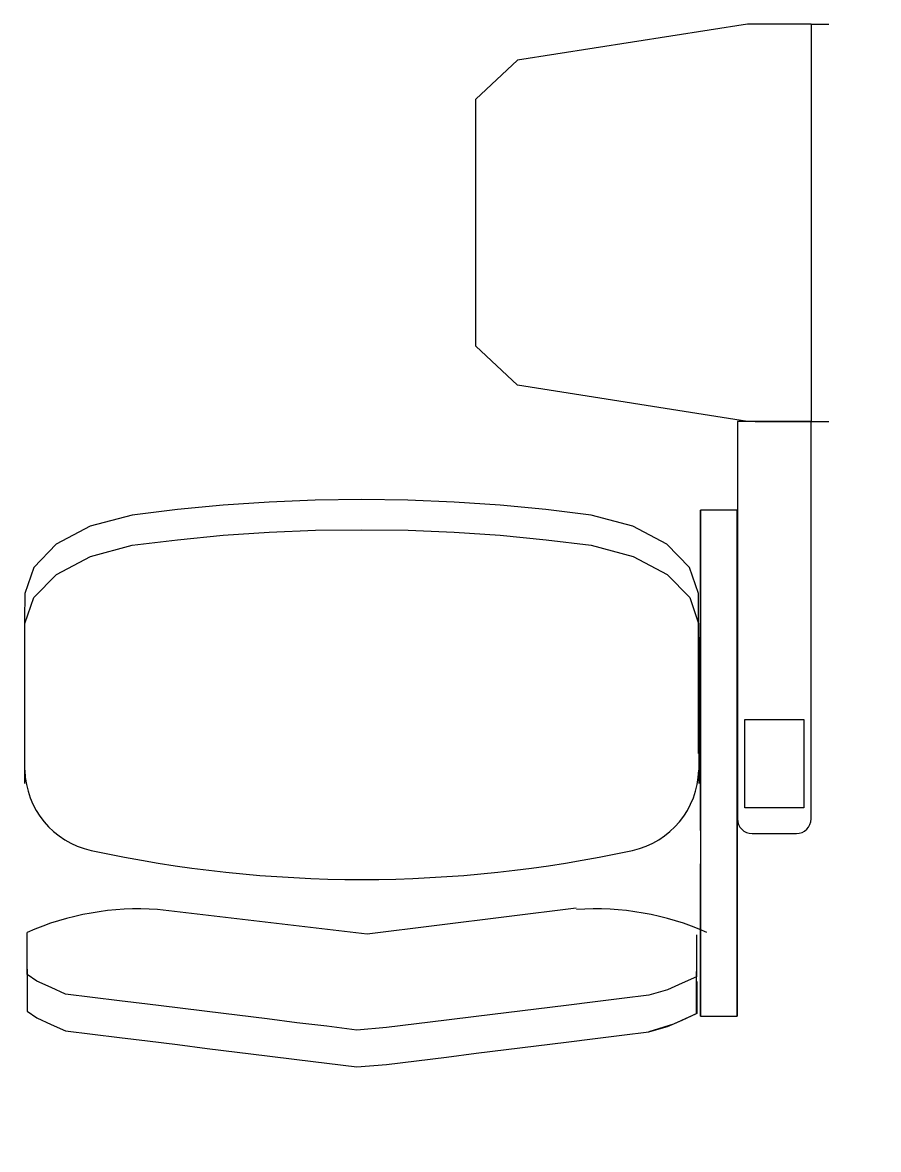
# Model space of a CAD drawing. Header units: millimetres. Extents: x 1210 to 64966, y 534 to 90439.
# Drawn here: x 10458 to 11610, y 41887 to 43403 of the extents above; entities that cross this region are included whole.
import ezdxf

# ---------------------------------------------------------------- set-up
doc = ezdxf.new("R2010")
doc.units = ezdxf.units.MM
doc.layers.add('ARREDI', color=8, linetype='Continuous')
doc.layers.add('RETINI', color=8, linetype='Continuous')

msp = doc.modelspace()

# ---------------------------------------------------------------- hatches: boundary and pattern name
at = {"layer": 'RETINI'}
h = msp.add_hatch(dxfattribs=at)
h.set_pattern_fill('ANSI31', color=256, scale=990, angle=270, style=0)
h.set_pattern_definition([(315, (-385059.34, 422084.75), (87.504464, 87.504464), [])])
h.paths.add_polyline_path([(19624, 32169, 1), (19624, 31670.1, 1)])
h.paths.add_polyline_path([(28336, 31670.1, 1), (28336, 32169, 1)])
h.paths.add_polyline_path([(18881.5, 15334.9), (18881.5, 13948.9), (20267.5, 13948.9), (20267.5, 15334.9)])
h.paths.add_polyline_path([(63481, 41322.4), (63481, 40431.4), (64372, 40431.4), (64372, 41322.4)])
h.paths.add_polyline_path([(63481, 32313.4), (63481, 31422.4), (64372, 31422.4), (64372, 32313.4)])
h.paths.add_polyline_path([(63481, 23700.4), (63481, 22809.4), (64372, 22809.4), (64372, 23700.4)])
h.paths.add_polyline_path([(63481, 15057.6), (63481, 14978.5), (63481, 14166.6), (64372, 14166.6), (64372, 15057.6)])
h.paths.add_polyline_path([(54967, 15057.6), (54967, 14166.6), (55858, 14166.6), (55858, 15057.6)])
h.paths.add_polyline_path([(42661.3, 15057.6), (42661.3, 14562.6), (42898.9, 14562.6), (42898.9, 14820), (45067, 14820), (45067, 15057.6)])
h.paths.add_polyline_path([(42661.3, 14562.6), (42661.3, 14067.6), (45067, 14067.6), (45067, 14166.6), (45067, 14562.6)])
h.paths.add_polyline_path([(45067, 15057.6), (45067, 14166.6), (45958, 14166.6), (45958, 15057.6)])
h.paths.add_polyline_path([(45958, 15097.3), (45958, 15057.6), (45958, 14166.6), (45958, 13513.3), (46453, 13513.3), (46453, 15097.3)])
h.paths.add_polyline_path([(30811, 2316.4), (30811, 534.4), (31405, 534.4), (31405, 2316.4)])
h.paths.add_polyline_path([(35315.5, 17156.5), (35315.5, 14948.8), (36454, 14948.8), (36454, 15186.4), (35553.1, 15186.4), (35553.1, 16879.3), (37206.4, 16879.3), (37206.4, 15186.4), (37444, 15186.4), (37444, 17156.5)])
h.paths.add_polyline_path([(36454, 15186.4), (36454, 14097.4), (37543, 14097.4), (37543, 15186.4)])
h.paths.add_polyline_path([(37543, 15107.1), (37543, 14820), (38215.7, 14820), (38215.7, 14562.6), (38453.3, 14562.6), (38453.3, 15107.1)])
h.paths.add_polyline_path([(37543, 14562.6), (37543, 14097.4), (37543, 14067.6), (38453.3, 14067.6), (38453.3, 14562.6)])
h.paths.add_polyline_path([(37048, 14097.4), (37048, 11325.4), (37543, 11325.4), (37543, 14097.4)])
h.paths.add_polyline_path([(36553, 14097.4), (36553, 11325.4), (36790.6, 11325.4), (36790.6, 14097.4)])
h.paths.add_polyline_path([(36553, 11325.4), (36553, 10731.4), (38335, 10731.4), (38335, 11325.4)])
h.paths.add_polyline_path([(36553, 6820.9), (36553, 6226.9), (38335, 6226.9), (38335, 6820.9)])
h.paths.add_polyline_path([(36454, 2316.4), (36454, 1227.4), (37543, 1227.4), (37543, 2316.4)])
h.paths.add_polyline_path([(36454, 1227.4), (36454, 534.4), (37147, 534.4), (37147, 1227.4)])
h.paths.add_polyline_path([(37543, 2316.4), (37543, 1722.4), (38335, 1722.4), (38335, 2316.4)])
h.paths.add_polyline_path([(36553, 23700.4), (36553, 22809.4), (37444, 22809.4), (37444, 23700.4)], flags=17)
h.paths.add_polyline_path([(35315.5, 25581.4), (35315.5, 20878.9), (37444, 20878.9), (37444, 22809.4), (37206.4, 22809.4), (37206.4, 21116.5), (35553.1, 21116.5), (35553.1, 23700.4), (35553.1, 25343.8), (37206.4, 25343.8), (37206.4, 23700.4), (37444, 23700.4), (37444, 25581.4)])
h.paths.add_polyline_path([(10417, 41421.4), (10417, 40431.4), (11407, 40431.4), (11407, 41421.4)])
h.paths.add_polyline_path([(10714, 41627.7), (10714, 41421.4), (11110, 41421.4), (11110, 41627.7)])
h.paths.add_polyline_path([(16802.5, 41422), (16802.5, 40431.4), (17000.5, 40431.4), (19030, 40431.4), (19030, 40703), (17764, 40703), (17764, 40626.6), (17000.5, 40626.6), (17000.5, 41260.2), (17764, 41260.2), (17764, 41183.8), (19030, 41183.8), (19030, 41422)])
h.paths.add_polyline_path([(13783, 41183.8), (13783, 40703), (14624.5, 40703), (14624.5, 41183.8)], flags=16)
h.paths.add_polyline_path([(2744.5, 40703), (2744.5, 40465.4), (4724.5, 40465.4), (4724.5, 40431.4), (4922.5, 40431.4), (4922.5, 41421.4), (2744.5, 41421.4), (2744.5, 41183.8), (3961.1, 41183.8), (3961.1, 41260.2), (4724.5, 41260.2), (4724.5, 40626.6), (3961.1, 40626.6), (3961.1, 40703)])
h.paths.add_polyline_path([(6902.5, 41422), (6902.5, 40431.4), (7100.5, 40431.4), (8140, 40431.4), (8140, 41422)])
h.paths.add_polyline_path([(7100.5, 41183.8), (7942, 41183.8), (7942, 40703), (7100.5, 40703)], flags=16)
h.paths.add_polyline_path([(7100.5, 41183.8), (7100.5, 40703), (7942, 40703), (7942, 41183.8)], flags=0)
h.paths.add_polyline_path([(13585, 41422), (13585, 40431.4), (13783, 40431.4), (14822.5, 40431.4), (14822.5, 41422)])
h.paths.add_polyline_path([(13783, 40703), (13783, 41183.8), (14624.5, 41183.8), (14624.5, 40703)], flags=0)
h.paths.add_polyline_path([(20168.5, 41421.4), (20168.5, 41248.2), (20555.8, 41248.2), (20555.8, 41421.4), (20506.3, 41421.4), (20506.3, 41392.9), (20481.6, 41392.9), (20481.6, 41421.4), (20432.1, 41421.4), (20432.1, 41392.9), (20407.3, 41392.9), (20407.3, 41421.4)])
h.paths.add_polyline_path([(20407.3, 43756.7), (20407.3, 43728.1), (20357.8, 43728.1), (20357.8, 41421.4), (20407.3, 41421.4), (20407.3, 41392.9), (20432.1, 41392.9), (20432.1, 41421.4), (20481.6, 41421.4), (20481.6, 41392.9), (20506.3, 41392.9), (20506.3, 41421.4), (20555.8, 41421.4), (20555.8, 43728.1), (20506.3, 43728.1), (20506.3, 43756.7), (20481.6, 43756.7), (20481.6, 43728.1), (20432.1, 43728.1), (20432.1, 43756.7)])
h.paths.add_polyline_path([(20432.1, 46208.1), (20432.1, 46236.6), (20407.3, 46236.6), (20407.3, 46208.1), (20357.8, 46208.1), (20357.8, 43901.4), (20407.3, 43901.4), (20407.3, 43872.8), (20432.1, 43872.8), (20432.1, 43901.4), (20481.6, 43901.4), (20481.6, 43872.8), (20506.3, 43872.8), (20506.3, 43901.4), (20555.8, 43901.4), (20555.8, 46208.1), (20506.3, 46208.1), (20506.3, 46236.6), (20481.6, 46236.6), (20481.6, 46208.1)])
h.paths.add_polyline_path([(20432.1, 43901.4), (20432.1, 43872.8), (20407.3, 43872.8), (20407.3, 43901.4), (20357.8, 43901.4), (20357.8, 43728.1), (20407.3, 43728.1), (20407.3, 43756.7), (20432.1, 43756.7), (20432.1, 43728.1), (20481.6, 43728.1), (20481.6, 43756.7), (20506.3, 43756.7), (20506.3, 43728.1), (20555.8, 43728.1), (20555.8, 43901.4), (20506.3, 43901.4), (20506.3, 43872.8), (20481.6, 43872.8), (20481.6, 43901.4)])
h.paths.add_polyline_path([(20357.8, 46381.3), (20357.8, 46208.1), (20407.3, 46208.1), (20407.3, 46236.6), (20432.1, 46236.6), (20432.1, 46208.1), (20481.6, 46208.1), (20481.6, 46236.6), (20506.3, 46236.6), (20506.3, 46208.1), (20555.8, 46208.1), (20555.8, 46381.3)])
h.paths.add_polyline_path([(20357.8, 46604.1), (20357.8, 46430.8), (20555.8, 46430.8), (20555.8, 46604.1)])
h.paths.add_polyline_path([(20357.8, 49192.9), (20357.8, 49019.7), (20555.8, 49019.7), (20555.8, 49192.9)])
h.paths.add_polyline_path([(19129, 41421.4), (19129, 40431.4), (20119, 40431.4), (20119, 41421.4)])
h.paths.add_polyline_path([(22304.1, 57162.4), (22304.1, 56658.3), (23426.8, 56658.3), (23426.8, 56816.7), (22462.5, 56816.7), (22462.5, 57162.4)])
h.paths.add_polyline_path([(20357.8, 57162.4), (20357.8, 49242.4), (24260.9, 49242.4), (24260.9, 49539.4), (23664.4, 49539.4), (23664.4, 51356.3), (23426.8, 51356.3), (23426.8, 49539.4), (20654.8, 49539.4), (20654.8, 51667.7), (20654.8, 53311.3), (20753.8, 53311.3), (20753.8, 53548.9), (20654.8, 53548.9), (20654.8, 57063.4), (20654.8, 57162.4)])
h.paths.add_polyline_path([(22495, 58053.4), (22495, 57162.4), (23386, 57162.4), (23386, 58053.4)])
h.paths.add_polyline_path([(23386, 58152.4), (23386, 58053.4), (23386, 57648.4), (23559.5, 57648.4), (23559.5, 57162.4), (24054.5, 57162.4), (24054.5, 58152.4)])
h.paths.add_polyline_path([(23426.8, 57162.4), (23426.8, 57112.9), (23426.8, 56816.7), (23426.8, 56658.3), (23426.8, 52754.9), (23664.4, 52754.9), (23664.4, 55709.6), (24054.5, 55709.6), (24054.5, 57162.4)])
h.paths.add_polyline_path([(22139.8, 53548.9), (22139.8, 53311.3), (23426.8, 53311.3), (23426.8, 53548.9)], flags=17)
h.paths.add_polyline_path([(12397, 58053.4), (12397, 57162.4), (13288, 57162.4), (13288, 58053.4)])
h.paths.add_polyline_path([(13288, 57400), (13288, 57162.4), (22495, 57162.4), (22495, 57400)])
h.paths.add_polyline_path([(13288, 58152.4), (13288, 58053.4), (13288, 57648.4), (22495, 57648.4), (22495, 58053.4), (22495, 58152.4)])
h.paths.add_polyline_path([(2596, 58152.4), (2596, 58053.4), (2596, 57648.4), (12397, 57648.4), (12397, 58053.4), (12397, 58152.4)])
h.paths.add_polyline_path([(1705, 57162.4), (1507, 57162.4), (1507, 55295.4), (2695, 55295.4), (2695, 57162.4), (12397, 57162.4), (12397, 57400), (2596, 57400), (2596, 57162.4), (2457.4, 57162.4), (2457.4, 55542.9), (2002, 55542.9), (2002, 57162.4)])
h.paths.add_polyline_path([(33493.9, 41708.5), (33493.9, 41421.4), (34087.9, 41421.4), (34087.9, 41708.5)], flags=17)
h.paths.add_polyline_path([(27742, 41708.5), (27742, 41421.4), (28092.4, 41421.4), (28092.4, 41627.7), (28488.4, 41627.7), (28488.4, 41421.4), (28831, 41421.4), (33493.9, 41421.4), (33493.9, 41708.5)], flags=17)
h.paths.add_polyline_path([(27841, 41421.4), (27841, 40431.4), (28831, 40431.4), (28831, 41421.4)], flags=17)
h.paths.add_polyline_path([(37910, 57063.4), (37910, 56063.5), (37206.4, 56063.5), (37206.4, 55092.9), (34375, 55092.9), (34375, 54855.3), (37444, 54855.3), (37444, 55825.9), (37493.5, 55825.9), (38147.6, 55825.9), (38147.6, 57063.4)])
h.paths.add_polyline_path([(36553, 50331.4), (36553, 49440.4), (37444, 49440.4), (37444, 50331.4)])
h.paths.add_polyline_path([(36553, 52736.7), (36553, 50331.4), (36681.7, 50331.4), (36681.7, 52736.7)], flags=17)
h.paths.add_polyline_path([(36040.9, 52974.3), (36040.9, 52736.7), (37206.4, 52736.7), (37206.4, 50331.4), (37444, 50331.4), (37444, 52974.3)])
h.paths.add_polyline_path([(36553, 46472.6), (36553, 44318), (36682.1, 44318.3), (36683.5, 46615.2)])
h.paths.add_polyline_path([(37315.3, 47306.1), (37315.3, 44318), (37493.5, 44318), (37493.5, 47501)])
h.paths.add_polyline_path([(37206.4, 47187.1), (37206.4, 44318), (37315.3, 44318), (37315.3, 47306.1)])
h.paths.add_polyline_path([(36553, 49440.4), (36553, 46472.6), (37444, 47446.9), (37444, 49440.4), (37206.4, 49440.4), (37206.4, 47480.5), (36681.7, 46906.7), (36681.7, 49440.4)])
h.paths.add_polyline_path([(36553, 44318), (36553, 41322.4), (36681.7, 41322.4), (36681.7, 43128.7), (36681.7, 43762.3), (36681.7, 44120), (37206.4, 44120), (37206.4, 43844.6), (37315.3, 43844.6), (37315.3, 44318), (37206.4, 44318)])
h.paths.add_polyline_path([(37315.3, 44318), (37315.3, 43844.6), (37343.5, 43844.6), (37343.5, 43046.4), (37206.4, 43046.4), (37206.4, 41322.4), (37444, 41322.4), (37444, 44318)])
h.paths.add_polyline_path([(36553, 41322.4), (36553, 41316.1), (36553, 40431.4), (36559.4, 40431.4), (37444, 40431.4), (37444, 41322.4)])
h.paths.add_polyline_path([(37206.4, 36562.4), (37206.4, 32313.4), (37315.3, 32313.4), (37315.3, 36562.4)], flags=16)
h.paths.add_polyline_path([(35553.1, 38194), (35553.1, 40431.4), (35266, 40431.4), (35266, 37956.4), (35424.4, 37956.4), (35424.4, 34194.4), (35315.5, 34194.4), (35315.5, 29343.4), (37444, 29343.4), (37444, 31422.4), (37206.4, 31422.4), (37206.4, 29581), (35553.1, 29581), (35553.1, 33956.8), (35662, 33956.8), (35662, 38194)])
h.paths.add_polyline_path([(36553, 32313.4), (36553, 31422.4), (37444, 31422.4), (37444, 32313.4)], flags=17)
h.paths.add_polyline_path([(37206.4, 40431.4), (37206.4, 37360.5), (37343.5, 37360.5), (37343.5, 36562.4), (37315.3, 36562.4), (37315.3, 32313.4), (37444, 32313.4), (37444, 40431.4)], flags=16)
h.paths.add_polyline_path([(28092.4, 53804.1), (28092.4, 53311.3), (30424.9, 53311.3), (30424.9, 53053.7), (30662.5, 53053.7), (30662.5, 53311.3), (34087.9, 53311.3), (34087.9, 53548.9), (30761.5, 53548.9), (30761.5, 53804.1), (30523.9, 53804.1), (30523.9, 53548.9), (28330, 53548.9), (28330, 53804.1)], flags=17)
h.paths.add_polyline_path([(30523.9, 57112.9), (30523.9, 55190.1), (30761.5, 55190.1), (30761.5, 57112.9)], flags=17)
h.paths.add_polyline_path([(27668, 57112.9), (27668, 55680.6), (28092.4, 55680.6), (28092.4, 55190.1), (28330, 55190.1), (28330, 56857.1), (28092.4, 56857.1), (28092.4, 57112.9)], flags=17)
h.paths.add_polyline_path([(28120.2, 57112.9), (28092.4, 57112.9), (28092.4, 56857.1), (28488.4, 56857.1), (28488.4, 57112.9)], flags=17)
h.paths.add_polyline_path([(27668, 58399.9), (27668, 58201.9), (33484, 58201.9), (38405, 58201.9), (38405, 58399.9)])
h.paths.add_polyline_path([(33484, 58152.4), (33484, 58053.4), (33484, 57657.4), (37910, 57657.4), (37910, 57063.4), (38147.6, 57063.4), (38197.1, 57063.4), (38405, 57063.4), (38405, 58152.4)])
h.paths.add_polyline_path([(33484, 57400), (33484, 57162.4), (34087.9, 57162.4), (34087.9, 57112.9), (34087.9, 55825.9), (34087.9, 49539.4), (30662.5, 49539.4), (30662.5, 51667.7), (30424.9, 51667.7), (30424.9, 49539.4), (28330, 49539.4), (28092.4, 49539.4), (27428.9, 49539.4), (27428.9, 49242.4), (34087.9, 49242.4), (34087.9, 40431.4), (36553, 40431.4), (36553, 40718.5), (34375, 40718.5), (34375, 52742.5), (34654.9, 52742.5), (34654.9, 52974.3), (34375, 52974.3), (34375, 57400)])
h.paths.add_polyline_path([(27668, 58152.4), (27668, 57162.4), (28163, 57162.4), (28163, 57657.4), (32593, 57657.4), (32593, 58053.4), (32593, 58152.4)])
h.paths.add_polyline_path([(28163, 57400), (28163, 57162.4), (32593, 57162.4), (32593, 57400)], flags=17)
h.paths.add_polyline_path([(32593, 58053.4), (32593, 57162.4), (33484, 57162.4), (33484, 58053.4)])
h.paths.add_polyline_path([(32818.4, 64323.6), (32818.4, 63927.6), (33214.4, 63927.6), (33214.4, 64323.6)], flags=16)
h.paths.add_polyline_path([(43015.4, 64323.6), (43015.4, 63927.6), (43411.4, 63927.6), (43411.4, 64323.6)], flags=16)
h.paths.add_polyline_path([(22736.6, 64323.6), (22736.6, 63927.6), (23132.6, 63927.6), (23132.6, 64323.6)])
h.paths.add_polyline_path([(22736.6, 64370.5), (22736.6, 64323.6), (23132.6, 64323.6), (23132.6, 63927.6), (22736.6, 63927.6), (22736.6, 63875.5), (63530.5, 63875.5), (63530.5, 64370.5)])
h.paths.add_polyline_path([(32818.4, 64323.6), (33214.4, 64323.6), (33214.4, 63927.6), (32818.4, 63927.6)], flags=0)
h.paths.add_polyline_path([(43015.4, 64323.6), (43411.4, 64323.6), (43411.4, 63927.6), (43015.4, 63927.6)], flags=0)
h.paths.add_polyline_path([(54148.2, 64323.6), (54544.2, 64323.6), (54544.2, 63927.6), (54148.2, 63927.6)], flags=16)
h.paths.add_polyline_path([(54193.7, 64266.8), (54193.7, 64286.6), (54510.5, 64286.6), (54510.5, 64266.8), (54387.7, 64266.8, 0.414214), (54358, 64237.1), (54358, 64019.3, 0.414214), (54387.7, 63989.6), (54510.5, 63989.6), (54510.5, 63969.8), (54193.7, 63969.8), (54193.7, 63989.6), (54316.4, 63989.6, 0.414214), (54346.1, 64019.3), (54346.1, 64237.1, 0.414214), (54316.4, 64266.8)], flags=0)
h.paths.add_polyline_path([(54274, 58152.4), (54274, 58053.4), (54274, 57657.4), (63481, 57657.4), (63481, 58053.4), (63481, 58152.4)])
h.paths.add_polyline_path([(54274, 57400), (54274, 57162.4), (63481, 57162.4), (63481, 57400)])
h.paths.add_polyline_path([(53383, 58053.4), (53383, 57162.4), (54274, 57162.4), (54274, 58053.4)])
h.paths.add_polyline_path([(43285, 58053.4), (43285, 57162.4), (44176, 57162.4), (44176, 58053.4)])
h.paths.add_polyline_path([(44176, 58152.4), (44176, 58053.4), (44176, 57657.4), (53383, 57657.4), (53383, 58053.4), (53383, 58152.4)])
h.paths.add_polyline_path([(44176, 57400), (44176, 57162.4), (53383, 57162.4), (53383, 57400)])
h.paths.add_polyline_path([(41532, 58152.4), (41532, 57112.9), (42027, 57112.9), (42027, 57301), (42027, 57657.4), (43285, 57657.4), (43285, 58053.4), (43285, 58152.4)])
h.paths.add_polyline_path([(42027, 57400), (42027, 57162.4), (43285, 57162.4), (43285, 57400)])
h.paths.add_polyline_path([(41789.4, 57112.9), (41789.4, 55825.9), (63431.5, 55825.9), (63431.5, 56063.5), (42027, 56063.5), (42027, 57112.9)])
h.paths.add_polyline_path([(63382, 49318.2), (63382, 48922.2), (64966, 48922.2), (64966, 48922.4), (64966, 49318.2)])
h.paths.add_polyline_path([(63481, 50331.4), (63481, 49440.4), (64372, 49440.4), (64372, 50331.4)])
h.paths.add_polyline_path([(63481, 58053.4), (63481, 57162.4), (64372, 57162.4), (64372, 58053.4)])
h.paths.add_polyline_path([(63481, 57162.4), (63481, 50331.4), (63718.6, 50331.4), (63718.6, 57162.4)])
h.paths.add_polyline_path([(63976, 57162.4), (63976, 50331.4), (64372, 50331.4), (64471, 50331.4), (64471, 57162.4), (64372, 57162.4)])
h.paths.add_polyline_path([(63580, 64313.4), (63580, 63521.4), (64372, 63521.4), (64372, 64313.4)])
h.paths.add_polyline_path([(63580, 63521.4), (63580, 58795.9), (63817.6, 58795.9), (63817.6, 63521.4)])
h.paths.add_polyline_path([(63976, 63521.4), (63976, 58795.9), (64471, 58795.9), (64471, 63521.4), (64372, 63521.4)])
h.paths.add_polyline_path([(63530.5, 58795.9), (63530.5, 58399.9), (64520.5, 58399.9), (64520.5, 58795.9)])
h.paths.add_polyline_path([(63580, 90389.6), (63580, 89597.6), (64372, 89597.6), (64372, 90389.6)])
h.paths.add_polyline_path([(63580, 89597.6), (63580, 81624.7), (63817.6, 81624.7), (63817.6, 89597.6)])
h.paths.add_polyline_path([(63976, 89597.6), (63976, 81624.7), (64372, 81624.7), (64471, 81624.7), (64471, 89597.6), (64372, 89597.6)])
h.paths.add_polyline_path([(63580, 81624.7), (63580, 80832.7), (64372, 80832.7), (64372, 81624.7)])
h.paths.add_polyline_path([(63580, 80832.7), (63580, 64313.4), (63817.6, 64313.4), (63817.6, 80832.7)])
h.paths.add_polyline_path([(63976, 80832.7), (63976, 64313.4), (64372, 64313.4), (64471, 64313.4), (64471, 80832.7), (64372, 80832.7)])
h.paths.add_polyline_path([(53267.5, 90389.6), (53267.5, 90092.6), (53267.5, 89597.6), (54059.5, 89597.6), (54059.5, 90389.6)])
h.paths.add_polyline_path([(32642.5, 81624.7), (32642.5, 80832.7), (33434.5, 80832.7), (33434.5, 81624.7)])
h.paths.add_polyline_path([(42955, 81624.7), (42955, 80832.7), (43747, 80832.7), (43747, 81624.7)])
h.paths.add_polyline_path([(42955, 90389.6), (42955, 89597.6), (43747, 89597.6), (43747, 90389.6)])
h.paths.add_polyline_path([(22330, 73704.7), (22330, 72912.7), (23122, 72912.7), (23122, 73704.7)])
h.paths.add_polyline_path([(22627, 81624.7), (22627, 81479.6), (22330, 81479.6), (22330, 80832.7), (23122, 80832.7), (23122, 80938.5), (23122, 81624.7)])
h.paths.add_polyline_path([(22330, 81624.7), (22330, 81479.6), (22627, 81479.6), (22627, 81624.7)])
h.paths.add_polyline_path([(12017.5, 73704.7), (12017.5, 72912.7), (12809.5, 72912.7), (12809.5, 73704.7)])
h.paths.add_polyline_path([(2259.4, 72859.8), (2259.4, 59340.4), (2497, 59340.4), (2497, 72859.8)])
h.paths.add_polyline_path([(1705, 73651.8), (1705, 72859.8), (2497, 72859.8), (2497, 73651.8)])
h.paths.add_polyline_path([(1705, 58053.4), (1705, 57162.4), (2596, 57162.4), (2596, 58053.4)])
h.paths.add_polyline_path([(1705, 59340.4), (1705, 58548.4), (2497, 58548.4), (2497, 59340.4)])
h.paths.add_polyline_path([(1705, 72859.8), (1606, 72859.8), (1606, 59340.4), (1705, 59340.4), (2101, 59340.4), (2101, 72859.8)])
h.paths.add_polyline_path([(1507, 46642.8), (1507, 45435), (2695, 45435), (2695, 46642.8)])
h.paths.add_polyline_path([(2002, 46395.3), (2457.4, 46395.3), (2457.4, 45682.5), (2002, 45682.5)], flags=0)
h.paths.add_polyline_path([(2002, 46395.3), (2002, 45682.5), (2457.4, 45682.5), (2457.4, 46395.3)], flags=16)
h.paths.add_polyline_path([(1507, 49929.6), (1507, 48721.8), (2695, 48721.8), (2695, 49929.6)])
h.paths.add_polyline_path([(2002, 49682.1), (2457.4, 49682.1), (2457.4, 48969.3), (2002, 48969.3)], flags=16)
h.paths.add_polyline_path([(2002, 49682.1), (2002, 48969.3), (2457.4, 48969.3), (2457.4, 49682.1)], flags=16)
h.paths.add_polyline_path([(1507, 53216.4), (1507, 52008.6), (2695, 52008.6), (2695, 53216.4)])
h.paths.add_polyline_path([(2002, 52968.9), (2457.4, 52968.9), (2457.4, 52256.1), (2002, 52256.1)], flags=0)
h.paths.add_polyline_path([(2002, 52968.9), (2002, 52256.1), (2457.4, 52256.1), (2457.4, 52968.9)], flags=16)
h.paths.add_polyline_path([(1606, 41421.4), (1606, 40332.4), (2695, 40332.4), (2695, 41421.4)])
h.paths.add_polyline_path([(1507, 43356), (1507, 41421.4), (1606, 41421.4), (1606, 41421.4), (2002, 41421.4), (2002, 43108.5), (2457.4, 43108.5), (2457.4, 41421.4), (2695, 41421.4), (2695, 43356)])
h.paths.add_polyline_path([(2457.4, 40332.4), (2457.4, 36309.1), (2516.8, 36309.1), (2516.8, 40332.4)], flags=16)
h.paths.add_polyline_path([(1883.2, 40332.4), (1883.2, 36309.1), (2002, 36309.1), (2002, 40332.4)], flags=17)
h.paths.add_polyline_path([(2516.8, 40332.4), (2516.8, 36309.1), (2564.5, 36309.1), (2564.5, 35455.7), (2457.4, 35455.7), (2457.4, 32412.3), (2695, 32412.3), (2695, 40332.4)])
h.paths.add_polyline_path([(1606, 32412.3), (1606, 31323.3), (2695, 31323.3), (2695, 32412.3)])
h.paths.add_polyline_path([(1606, 40332.4), (1507, 40332.4), (1507, 32412.3), (1606, 32412.3), (2002, 32412.3), (2002, 35455.7), (1835.5, 35455.7), (1835.5, 36309.1), (1883.2, 36309.1), (1883.2, 40332.4)])
h.paths.add_polyline_path([(1606, 31323.3), (1507, 31323.3), (1507, 23799.4), (1606, 23799.4), (1883.2, 23799.4), (1883.2, 27426.6), (1835.5, 27426.6), (1835.5, 28280), (2002, 28280), (2002, 31323.3)])
h.paths.add_polyline_path([(1883.2, 27426.6), (1883.2, 23799.4), (2002, 23799.4), (2002, 27426.6)])
h.paths.add_polyline_path([(2457.4, 27426.6), (2457.4, 23799.4), (2516.8, 23799.4), (2516.8, 27426.6)])
h.paths.add_polyline_path([(2457.4, 31323.3), (2457.4, 28280), (2564.5, 28280), (2564.5, 27426.6), (2516.8, 27426.6), (2516.8, 23799.4), (2695, 23799.4), (2695, 31323.3)])
h.paths.add_polyline_path([(1606, 22710.4), (1507, 22710.4), (1507, 15186.4), (1606, 15186.4), (2002, 15186.4), (2002, 22710.4)])
h.paths.add_polyline_path([(2457.4, 22710.4), (2457.4, 15186.4), (2695, 15186.4), (2695, 22710.4)])
h.paths.add_polyline_path([(1606, 15186.4), (1606, 14097.4), (2002, 14097.4), (2695, 14097.4), (2695, 15186.4)])
h.paths.add_polyline_path([(1606, 23799.4), (1606, 22710.4), (2695, 22710.4), (2695, 23799.4)])
h.paths.add_polyline_path([(1210, 5979.4), (1210, 5385.4), (2794, 5385.4), (2794, 5979.4)])
h.paths.add_polyline_path([(1210, 10719.7), (1210, 5979.4), (2794, 5979.4), (2794, 9467.1), (2695, 9490.1), (2794, 9490.1), (2794, 10719.7)])
h.paths.add_polyline_path([(1606, 11313.7), (1210, 11313.7), (1210, 10731.9), (1210, 10719.7), (2794, 10719.7), (2794, 11313.7)])
h.paths.add_polyline_path([(1507, 14097.4), (1507, 11313.7), (1606, 11313.7), (2002, 11313.7), (2002, 14097.4)])
h.paths.add_polyline_path([(2457.4, 14097.4), (2457.4, 11313.7), (2695, 11313.7), (2695, 14097.4)])
h.paths.add_polyline_path([(1606, 2316.4), (1606, 1227.4), (2695, 1227.4), (2695, 2316.4)])
h.paths.add_polyline_path([(1507, 5385.4), (1507, 2316.4), (1606, 2316.4), (2002, 2316.4), (2002, 5385.4)])
h.paths.add_polyline_path([(2457.4, 5385.4), (2457.4, 2316.4), (2695, 2316.4), (2695, 5385.4)])
h.paths.add_polyline_path([(2695, 1623.4), (2695, 1227.4), (2695, 1128.4), (7843, 1128.4), (7843, 1623.4)])
h.paths.add_polyline_path([(2695, 2316.4), (2695, 2078.8), (7843, 2078.8), (7843, 2316.4)])
h.paths.add_polyline_path([(25663, 534.4), (25663, 2316.4), (25069, 2316.4), (25069, 534.4), (25118.5, 534.4)])
h.paths.add_polyline_path([(19921, 534.4), (19921, 2316.4), (19327, 2316.4), (19327, 534.4), (19376.5, 534.4)])
h.paths.add_polyline_path([(14179, 534.4), (14179, 2316.4), (13585, 2316.4), (13585, 534.4), (13634.5, 534.4)])
h.paths.add_polyline_path([(8437, 534.4), (8437, 2316.4), (7843, 2316.4), (7843, 534.4)])
h.paths.add_polyline_path([(2457.4, 15195.4), (2002, 15195.4), (2002, 15186.4), (2457.4, 15186.4)])

# ---------------------------------------------------------------- linework, layer by layer
at = {"layer": 'ARREDI'}
for p, q in [((11433.2, 43401.4, -1423.9), (11123.9, 43352.6, -1423.9)), ((11518.8, 43401.4, -1423.9), (11433.2, 43401.4, -1423.9)), ((11518.8, 43401.4, -1423.9), (11542.8, 43401.4, -1423.9)), ((11518.8, 43401.4, -1423.9), (11518.8, 42866.8, -1423.9)), ((11123.9, 43352.6, -1423.9), (11067.6, 43300.3, -1423.9)), ((11067.6, 42968, -1423.9), (11067.6, 43300.3, -1423.9)), ((11123.9, 42915.7, -1423.9), (11067.6, 42968, -1423.9)), ((11433.2, 42866.8, -1423.9), (11123.9, 42915.7, -1423.9)), ((11518.8, 42866.8, -1423.9), (11419.8, 42866.8, -1423.9)), ((11419.8, 42866.8, -1423.9), (11419.8, 42332.2, -1423.9)), ((11443.8, 42866.8, -1423.9), (11542.8, 42866.8, -1423.9)), ((11518.8, 42332.2, -1423.9), (11518.8, 42866.8, -1423.9)), ((11518.8, 42866.8, -1423.9), (11542.8, 42866.8, -1423.9)), ((11439.6, 42312.4, -1423.9), (11499, 42312.4, -1423.9)), ((10921.4, 42176.9, -383.6), (10639.5, 42210.1, -383.6)), ((11202.7, 42211.8, -383.6), (10921.4, 42176.9, -383.6)), ((11365.2, 42113.2, -182), (11365.2, 42091.7, -88.5)), ((11365.2, 42091.7, -88.5), (11365.2, 42070.1, 5)), ((11365.2, 42070.1, 5), (11333.8, 42056, 60.8)), ((11333.8, 42056, 60.8), (11300.7, 42045.4, 102.8))]:
    msp.add_line(p, q, dxfattribs=at)
msp.add_lwpolyline([(11370.1, 42066.8), (11419.6, 42066.8), (11419.6, 42747.3), (11370.1, 42747.3)], close=True, dxfattribs=at)
at = {"layer": 'ARREDI', "elevation": -1423.9}
msp.add_lwpolyline([(11508.9, 42465.6), (11508.9, 42346.8), (11429.7, 42346.8), (11429.7, 42465.6)], close=True, dxfattribs=at)
at = {"layer": 'ARREDI'}
for centre, radius, start, end in [((10573.9, 42400.1, -638.2), 113, 181.2464, 257.7753), ((11254.7, 42400.1, -450.2), 113, 282.2247, 358.7536), ((11439.6, 42332.2, -1423.9), 19.8, 180, 270), ((11499, 42332.2, -1423.9), 19.8, 270, 0), ((10914.3, 43970.4, -450.2), 1719.8, 257.769, 282.231), ((10614.1, 41839, -244.9), 372, 86.0776, 113.7817), ((11228.7, 41839, -244.9), 372, 66.2183, 93.9224)]:
    msp.add_arc(centre, radius, start, end, dxfattribs=at)
for points, invisible_edges in [([(10666.4, 42707.7, -9.2), (10727.9, 42713.6, -0.9), (10727.6, 42754.1, -29.4), (10666.1, 42748.2, -37.7)], 10), ([(10727.9, 42713.6, -0.9), (10789.8, 42717.8, 5), (10789.5, 42758.3, -23.4), (10727.6, 42754.1, -29.4)], 10), ([(10789.8, 42717.8, 5), (10852, 42720.3, 8.6), (10851.7, 42760.8, -19.9), (10789.5, 42758.3, -23.4)], 10), ([(10852, 42720.3, 8.6), (10914.3, 42721.1, 9.8), (10914, 42761.6, -18.7), (10851.7, 42760.8, -19.9)], 10), ([(10914.3, 42721.1, 9.8), (10976.6, 42720.3, 8.6), (10976.3, 42760.8, -19.9), (10914, 42761.6, -18.7)], 10), ([(10976.6, 42720.3, 8.6), (11038.8, 42717.8, 5), (11038.5, 42758.3, -23.4), (10976.3, 42760.8, -19.9)], 10), ([(11038.8, 42717.8, 5), (11100.7, 42713.6, -0.9), (11100.4, 42754.1, -29.4), (11038.5, 42758.3, -23.4)], 10), ([(11100.7, 42713.6, -0.9), (11162.2, 42707.7, -9.2), (11161.9, 42748.2, -37.7), (11100.4, 42754.1, -29.4)], 10), ([(10549.1, 42685.2, -41.2), (10605.5, 42700.2, -20), (10605.2, 42740.6, -48.5), (10548.8, 42725.7, -69.7)], 10), ([(10605.5, 42700.2, -20), (10666.4, 42707.7, -9.2), (10666.1, 42748.2, -37.7), (10605.2, 42740.6, -48.5)], 10), ([(11162.2, 42707.7, -9.2), (11223.1, 42700.2, -20), (11222.8, 42740.6, -48.5), (11161.9, 42748.2, -37.7)], 10), ([(11223.1, 42700.2, -20), (11279.5, 42685.2, -41.2), (11279.2, 42725.7, -69.7), (11222.8, 42740.6, -48.5)], 10), ([(11370.1, 42747.3, -517.4), (11370.1, 42746.8, -522.3), (11370.1, 42745.4, -526.9)], 12), ([(11370.1, 42745.4, -507.9), (11370.1, 42746.8, -512.5), (11370.1, 42747.3, -517.4)], 12), ([(11370.1, 42745.4, -526.9), (11370.1, 42743.1, -531.2), (11370.1, 42740, -535)], 12), ([(11370.1, 42740, -499.8), (11370.1, 42743.1, -503.6), (11370.1, 42745.4, -507.9)], 12), ([(11370.1, 42740, -535), (11370.1, 42736.2, -538.1), (11370.1, 42731.9, -540.4)], 12), ([(11370.1, 42316.3, -491.4), (11370.1, 42736.2, -496.7), (11370.1, 42740, -499.8)], 13), ([(11419.6, 42747.3, -517.4), (11419.6, 42746.8, -512.5), (11419.6, 42745.4, -507.9)], 12), ([(11419.6, 42588.7, -543.6), (11419.6, 42746.8, -522.3), (11419.6, 42747.3, -517.4)], 13), ([(11419.6, 42588.7, -543.6), (11419.6, 42745.4, -526.9), (11419.6, 42746.8, -522.3)], 13), ([(11419.6, 42745.4, -507.9), (11419.6, 42743.1, -503.6), (11419.6, 42740, -499.8)], 12), ([(11419.6, 42588.7, -543.6), (11419.6, 42596.4, -542.8), (11419.6, 42745.4, -526.9)], 14), ([(11419.6, 42596.4, -542.8), (11419.6, 42743.1, -531.2), (11419.6, 42745.4, -526.9)], 13), ([(11419.6, 42596.4, -542.8), (11419.6, 42740, -535), (11419.6, 42743.1, -531.2)], 13), ([(11419.6, 42740, -499.8), (11419.6, 42736.2, -496.7), (11419.6, 42731.9, -494.4)], 12), ([(11419.6, 42596.4, -542.8), (11419.6, 42736.2, -538.1), (11419.6, 42740, -535)], 13), ([(10503.5, 42661, -75.6), (10549.1, 42685.2, -41.2), (10548.8, 42725.7, -69.7), (10503.2, 42701.5, -104.1)], 10), ([(11279.5, 42685.2, -41.2), (11325.1, 42661, -75.6), (11324.8, 42701.5, -104.1), (11279.2, 42725.7, -69.7)], 10), ([(11370.1, 42316.3, -491.4), (11370.1, 42731.9, -494.4), (11370.1, 42736.2, -496.7)], 13), ([(11370.1, 42731.9, -540.4), (11370.1, 42727.2, -541.8), (11370.1, 42722.4, -542.3)], 12), ([(11370.1, 42316.3, -491.4), (11370.1, 42716.1, -493.3), (11370.1, 42731.9, -494.4)], 14), ([(11370.1, 42716.1, -493.3), (11370.1, 42727.2, -493), (11370.1, 42731.9, -494.4)], 13), ([(11370.1, 42716.1, -493.3), (11370.1, 42722.3, -492.5), (11370.1, 42727.2, -493)], 13), ([(11419.6, 42596.4, -542.8), (11419.6, 42731.9, -540.4), (11419.6, 42736.2, -538.1)], 13), ([(11419.6, 42581.3, -545.8), (11419.6, 42588.7, -543.6), (11419.6, 42731.9, -494.4)], 14), ([(11419.6, 42731.9, -494.4), (11419.6, 42727.2, -493), (11419.6, 42722.3, -492.5)], 12), ([(11419.6, 42596.4, -542.8), (11419.6, 42727.2, -541.8), (11419.6, 42731.9, -540.4)], 13), ([(11419.6, 42596.4, -542.8), (11419.6, 42722.4, -542.3), (11419.6, 42727.2, -541.8)], 12), ([(11370.1, 42316.3, -491.4), (11370.1, 42722.4, -542.3), (11370.1, 42596.4, -542.8)], 13), ([(11370.1, 42716.1, -493.3), (11370.1, 42717.5, -493), (11370.1, 42722.3, -492.5)], 12), ([(11419.6, 42722.3, -492.5), (11419.6, 42717.5, -493), (11419.6, 42716.1, -493.3)], 12), ([(11419.6, 42581.3, -545.8), (11419.6, 42716.1, -493.3), (11419.6, 42316.3, -491.4)], 13), ([(10473.1, 42629.9, -119.9), (10503.5, 42661, -75.6), (10503.2, 42701.5, -104.1), (10472.8, 42670.4, -148.4)], 10), ([(11325.1, 42661, -75.6), (11355.5, 42629.9, -119.9), (11355.2, 42670.4, -148.4), (11324.8, 42701.5, -104.1)], 10), ([(10461.1, 42594.8, -169.8), (10473.1, 42629.9, -119.9), (10472.8, 42670.4, -148.4), (10460.8, 42635.3, -198.2)], 10), ([(11355.5, 42629.9, -119.9), (11367.5, 42594.8, -169.8), (11367.2, 42635.3, -198.2), (11355.2, 42670.4, -148.4)], 10), ([(10460.9, 42559, -220.7), (10461.1, 42594.8, -169.8), (10460.8, 42635.3, -198.2), (10460.6, 42599.5, -249.2)], 10), ([(11367.5, 42594.8, -169.8), (11367.7, 42559, -220.7), (11367.4, 42599.5, -249.2), (11367.2, 42635.3, -198.2)], 10), ([(10460.9, 42523.1, -271.7), (10460.9, 42559, -220.7), (10460.6, 42599.5, -249.2), (10460.6, 42563.6, -300.2)], 10), ([(11367.7, 42559, -220.7), (11367.7, 42523.1, -271.7), (11367.4, 42563.6, -300.2), (11367.4, 42599.5, -249.2)], 10), ([(11370.1, 42316.3, -491.4), (11370.1, 42596.4, -542.8), (11370.1, 42588.7, -543.6)], 13), ([(11370.1, 42428.7, -554.4), (11370.1, 42422.7, -549.5), (11370.1, 42588.7, -543.6)], 14), ([(11370.1, 42588.7, -543.6), (11370.1, 42433.6, -560.4), (11370.1, 42428.7, -554.4)], 13), ([(11370.1, 42588.7, -543.6), (11370.1, 42581.3, -545.8), (11370.1, 42433.6, -560.4)], 14), ([(11370.1, 42581.3, -545.8), (11370.1, 42437.2, -567.2), (11370.1, 42433.6, -560.4)], 13), ([(11370.1, 42581.3, -545.8), (11370.1, 42574.4, -549.5), (11370.1, 42437.2, -567.2)], 14), ([(11370.1, 42574.4, -549.5), (11370.1, 42439.5, -574.7), (11370.1, 42437.2, -567.2)], 13), ([(11370.1, 42574.4, -549.5), (11370.1, 42568.4, -554.4), (11370.1, 42439.5, -574.7)], 14), ([(11419.6, 42574.4, -549.5), (11419.6, 42581.3, -545.8), (11419.6, 42316.3, -491.4)], 14), ([(11419.6, 42568.4, -554.4), (11419.6, 42574.4, -549.5), (11419.6, 42316.3, -491.4)], 14), ([(10460.9, 42487.3, -322.7), (10460.9, 42523.1, -271.7), (10460.6, 42563.6, -300.2), (10460.6, 42527.7, -351.2)], 10), ([(11367.7, 42523.1, -271.7), (11367.7, 42487.3, -322.7), (11367.4, 42527.7, -351.2), (11367.4, 42563.6, -300.2)], 10), ([(11370.1, 42568.4, -554.4), (11370.1, 42563.5, -560.4), (11370.1, 42457.5, -653)], 14), ([(11370.1, 42563.5, -560.4), (11370.1, 42559.9, -567.2), (11370.1, 42457.5, -653)], 14), ([(11370.1, 42559.9, -567.2), (11370.1, 42557.6, -574.7), (11370.1, 42457.5, -653)], 14), ([(11370.1, 42557.6, -574.7), (11370.1, 42539.3, -653), (11370.1, 42457.5, -653)], 13), ([(11370.1, 42557.6, -574.7), (11370.1, 42539.3, -732.4), (11370.1, 42539.3, -653)], 13), ([(11370.1, 42557.6, -574.7), (11370.1, 42556.8, -582.4), (11370.1, 42539.3, -732.4)], 14), ([(11370.1, 42556.8, -582.4), (11370.1, 42556.8, -731.7), (11370.1, 42539.3, -732.4)], 12), ([(11419.6, 42563.5, -560.4), (11419.6, 42568.4, -554.4), (11419.6, 42316.3, -491.4)], 14), ([(11419.6, 42559.9, -567.2), (11419.6, 42563.5, -560.4), (11419.6, 42316.3, -491.4)], 14), ([(11419.6, 42408.4, -543.6), (11419.6, 42557.6, -574.7), (11419.6, 42559.9, -567.2)], 13), ([(11419.6, 42408.4, -543.6), (11419.6, 42415.8, -545.8), (11419.6, 42557.6, -574.7)], 14), ([(11419.6, 42415.8, -545.8), (11419.6, 42422.7, -549.5), (11419.6, 42557.6, -574.7)], 14), ([(11419.6, 42422.7, -549.5), (11419.6, 42556.8, -582.4), (11419.6, 42557.6, -574.7)], 13), ([(11419.6, 42422.7, -549.5), (11419.6, 42428.7, -554.4), (11419.6, 42556.8, -582.4)], 14), ([(11419.6, 42539.3, -653), (11419.6, 42556.8, -731.7), (11419.6, 42556.8, -582.4)], 13), ([(11419.6, 42539.3, -653), (11419.6, 42539.3, -732.4), (11419.6, 42556.8, -731.7)], 12), ([(10460.9, 42451.4, -373.7), (10460.9, 42487.3, -322.7), (10460.6, 42527.7, -351.2), (10460.6, 42491.9, -402.2)], 10), ([(11367.7, 42487.3, -322.7), (11367.7, 42451.4, -373.7), (11367.4, 42491.9, -402.2), (11367.4, 42527.7, -351.2)], 10), ([(11419.6, 42428.7, -554.4), (11419.6, 42433.6, -560.4), (11419.6, 42539.3, -653)], 14), ([(11419.6, 42433.6, -560.4), (11419.6, 42437.2, -567.2), (11419.6, 42539.3, -653)], 14), ([(11419.6, 42437.2, -567.2), (11419.6, 42439.5, -574.7), (11419.6, 42539.3, -653)], 14), ([(11419.6, 42439.5, -574.7), (11419.6, 42457.5, -653), (11419.6, 42539.3, -653)], 13), ([(10460.9, 42415.5, -424.7), (10460.9, 42451.4, -373.7), (10460.6, 42491.9, -402.2), (10460.6, 42456, -453.2)], 10), ([(11367.7, 42451.4, -373.7), (11367.7, 42415.5, -424.7), (11367.4, 42456, -453.2), (11367.4, 42491.9, -402.2)], 10), ([(10460.9, 42379.7, -475.7), (10460.9, 42415.5, -424.7), (10460.6, 42456, -453.2), (10460.6, 42420.2, -504.1)], 10), ([(11367.7, 42415.5, -424.7), (11367.7, 42379.7, -475.7), (11367.4, 42420.2, -504.1), (11367.4, 42456, -453.2)], 10), ([(11370.1, 42457.5, -653), (11370.1, 42440.3, -582.4), (11370.1, 42439.5, -574.7)], 13), ([(11370.1, 42457.5, -653), (11370.1, 42440.3, -731.7), (11370.1, 42440.3, -582.4)], 13), ([(11370.1, 42457.5, -653), (11370.1, 42457.5, -731.7), (11370.1, 42440.3, -731.7)], 12), ([(11419.6, 42439.5, -574.7), (11419.6, 42457.5, -731.7), (11419.6, 42457.5, -653)], 13), ([(11419.6, 42439.5, -574.7), (11419.6, 42440.3, -582.4), (11419.6, 42457.5, -731.7)], 14), ([(11419.6, 42440.3, -582.4), (11419.6, 42440.3, -731.7), (11419.6, 42457.5, -731.7)], 12), ([(11370.1, 42422.7, -549.5), (11370.1, 42415.8, -545.8), (11370.1, 42316.3, -491.4)], 14), ([(11370.1, 42415.8, -545.8), (11370.1, 42201.4, -475.8), (11370.1, 42187.7, -450.3)], 13), ([(11370.1, 42415.8, -545.8), (11370.1, 42408.4, -543.6), (11370.1, 42201.4, -475.8)], 14), ([(11370.1, 42408.4, -543.6), (11370.1, 42220.7, -499.3), (11370.1, 42201.4, -475.8)], 13), ([(11370.1, 42408.4, -543.6), (11370.1, 42244.3, -518.6), (11370.1, 42220.7, -499.3)], 13), ([(11419.6, 42293, -484.4), (11419.6, 42400.7, -542.8), (11419.6, 42408.4, -543.6)], 13), ([(11419.6, 42408.4, -543.6), (11419.6, 42316.3, -491.4), (11419.6, 42293, -484.4)], 13), ([(11370.1, 42400.7, -542.8), (11370.1, 42271.1, -532.9), (11370.1, 42244.3, -518.6)], 13), ([(11419.6, 42271.1, -532.9), (11419.6, 42305.9, -542.8), (11419.6, 42400.7, -542.8)], 13), ([(11419.6, 42271.1, -532.9), (11419.6, 42300.2, -541.8), (11419.6, 42305.9, -542.8)], 12), ([(11419.6, 42293, -484.4), (11419.6, 42271.5, -472.9), (11419.6, 42271.1, -532.9)], 14), ([(11370.1, 42187.7, -450.3), (11370.1, 42252.7, -457.4), (11370.1, 42271.5, -472.9)], 13), ([(11419.6, 42271.5, -472.9), (11419.6, 42252.7, -457.4), (11419.6, 42187.7, -450.3)], 14), ([(11419.6, 42220.7, -499.3), (11419.6, 42244.3, -518.6), (11419.6, 42271.1, -532.9)], 12), ([(11370.1, 42187.7, -450.3), (11370.1, 42237.2, -438.6), (11370.1, 42252.7, -457.4)], 13), ([(11419.6, 42252.7, -457.4), (11419.6, 42237.2, -438.6), (11419.6, 42187.7, -450.3)], 14), ([(11370.1, 42187.7, -450.3), (11370.1, 42229.1, -424.6), (11370.1, 42237.2, -438.6)], 13), ([(11370.1, 42115.1, 3.2), (11370.1, 42116.2, 0), (11370.1, 42229.1, -424.6)], 12), ([(11419.6, 42237.2, -438.6), (11419.6, 42229.1, -424.6), (11419.6, 42187.7, -450.3)], 14), ([(11419.6, 42229.1, -424.6), (11419.6, 42096.5, 18.5), (11419.6, 42091.5, 19)], 13), ([(11419.6, 42229.1, -424.6), (11419.6, 42101.3, 17), (11419.6, 42096.5, 18.5)], 13), ([(11419.6, 42229.1, -424.6), (11419.6, 42105.7, 14.7), (11419.6, 42101.3, 17)], 13), ([(11419.6, 42229.1, -424.6), (11419.6, 42109.6, 11.5), (11419.6, 42105.7, 14.7)], 13), ([(11419.6, 42229.1, -424.6), (11419.6, 42112.8, 7.6), (11419.6, 42109.6, 11.5)], 13), ([(11419.6, 42229.1, -424.6), (11419.6, 42115.1, 3.2), (11419.6, 42112.8, 7.6)], 13), ([(11419.6, 42229.1, -424.6), (11419.6, 42116.2, 0), (11419.6, 42115.1, 3.2)], 12), ([(11419.6, 42187.7, -450.3), (11419.6, 42201.4, -475.8), (11419.6, 42220.7, -499.3)], 12), ([(10464.1, 42170, -205.5), (10464.1, 42179.4, -244.9), (10464.1, 42129.9, -244.9), (10464.1, 42120.5, -205.5)], 10), ([(11370.1, 42187.7, -450.3), (11370.1, 42066.8), (11370.1, 42067.9, 3.2)], 12), ([(11419.6, 42067.9, 3.2), (11419.6, 42066.8), (11419.6, 42187.7, -450.3)], 12), ([(10464.1, 42160.6, -166.1), (10464.1, 42170, -205.5), (10464.1, 42120.5, -205.5), (10464.1, 42111.1, -166.1)], 10), ([(11364.5, 42176.2, -231.6), (11364.5, 42166.8, -192.2), (11364.5, 42117.3, -192.2), (11364.5, 42126.7, -231.6)], 10), ([(11364.5, 42166.8, -192.2), (11364.6, 42157.4, -152.7), (11364.6, 42107.9, -152.7), (11364.5, 42117.3, -192.2)], 10), ([(10464.1, 42151.2, -126.6), (10464.1, 42160.6, -166.1), (10464.1, 42111.1, -166.1), (10464.1, 42101.7, -126.6)], 10), ([(10464.1, 42141.7, -87.2), (10464.1, 42151.2, -126.6), (10464.1, 42101.7, -126.6), (10464.1, 42092.2, -87.2)], 10), ([(11364.6, 42157.4, -152.7), (11364.6, 42148, -113.3), (11364.6, 42098.5, -113.3), (11364.6, 42107.9, -152.7)], 10), ([(11364.6, 42148, -113.3), (11364.6, 42138.5, -73.9), (11364.6, 42089, -73.9), (11364.6, 42098.5, -113.3)], 10), ([(10464, 42122.9, -8.3), (10474.7, 42115.4, 21.7), (10464, 42134, -55), (10464, 42122.9, -8.3)], 7), ([(10464.1, 42132.3, -47.8), (10464.1, 42141.7, -87.2), (10464.1, 42092.2, -87.2), (10464.1, 42082.8, -47.8)], 10), ([(10464.1, 42120.5, -205.5), (10464.1, 42129.9, -244.9), (10464.1, 42129.9, -244.9), (10483.5, 42138.4, -279.5)], 13), ([(11364.6, 42138.5, -73.9), (11364.6, 42129.1, -34.4), (11364.6, 42079.6, -34.4), (11364.6, 42089, -73.9)], 10), ([(10464.1, 42122.9, -8.3), (10464.1, 42132.3, -47.8), (10464.1, 42082.8, -47.8), (10464.1, 42073.4, -8.3)], 10), ([(10476.9, 42113.9, 27.8), (10464.1, 42122.9, -8.3), (10464.1, 42073.4, -8.3), (10476.9, 42064.4, 27.8)], 10), ([(11364.5, 42119.7, 5), (11345.2, 42110.9, 39.5), (11345.2, 42061.4, 39.5), (11364.5, 42070.2, 5)], 10), ([(11364.6, 42129.1, -34.4), (11364.6, 42119.7, 5), (11364.6, 42070.2, 5), (11364.6, 42079.6, -34.4)], 10), ([(10496.3, 42105.1, 62.3), (10476.9, 42113.9, 27.8), (10476.9, 42064.4, 27.8), (10496.3, 42055.6, 62.3)], 10), ([(10515.7, 42096.4, 96.8), (10496.3, 42105.1, 62.3), (10496.3, 42055.6, 62.3), (10515.7, 42046.9, 96.8)], 10), ([(11325.8, 42102.2, 74), (11300.7, 42094.9, 102.8), (11300.7, 42045.4, 102.8), (11325.8, 42052.7, 74)], 10), ([(11345.2, 42110.9, 39.5), (11325.8, 42102.2, 74), (11325.8, 42052.7, 74), (11345.2, 42061.4, 39.5)], 10), ([(11370.1, 42109.6, 11.5), (11370.1, 42112.8, 7.6), (11370.1, 42115.1, 3.2)], 12), ([(11370.1, 42101.3, 17), (11370.1, 42105.7, 14.7), (11370.1, 42109.6, 11.5)], 12), ([(10552, 42091.9, 114.3), (10515.7, 42096.4, 96.8), (10515.7, 42046.9, 96.8), (10552, 42042.4, 114.3)], 10), ([(10588.3, 42087.5, 131.8), (10552, 42091.9, 114.3), (10552, 42042.4, 114.3), (10588.3, 42038, 131.8)], 10), ([(10625.9, 42082.9, 143.4), (10588.3, 42087.5, 131.8), (10588.3, 42038, 131.8), (10625.9, 42033.4, 143.4)], 10), ([(11264.4, 42090.4, 120.2), (11228.1, 42086, 137.7), (11228.1, 42036.5, 137.7), (11264.4, 42040.9, 120.2)], 10), ([(11300.7, 42094.9, 102.8), (11264.4, 42090.4, 120.2), (11264.4, 42040.9, 120.2), (11300.7, 42045.4, 102.8)], 10), ([(11370.1, 42091.5, 19), (11370.1, 42096.5, 18.5), (11370.1, 42101.3, 17)], 12), ([(11370.1, 42081.7, 17), (11370.1, 42086.5, 18.5), (11370.1, 42091.5, 19)], 12), ([(11419.6, 42091.5, 19), (11419.6, 42086.5, 18.5), (11419.6, 42081.7, 17)], 12), ([(10464.7, 42073.3, -8.3), (10475.4, 42065.8, 21.7), (10464.7, 42084.5, -55), (10464.7, 42073.3, -8.3)], 7), ([(10666.1, 42077.9, 143.4), (10625.9, 42082.9, 143.4), (10625.9, 42033.4, 143.4), (10666.1, 42028.4, 143.4)], 10), ([(10706.4, 42072.9, 143.4), (10666.1, 42077.9, 143.4), (10666.1, 42028.4, 143.4), (10706.4, 42023.4, 143.4)], 10), ([(10746.6, 42067.9, 143.4), (10706.4, 42072.9, 143.4), (10706.4, 42023.4, 143.4), (10746.6, 42018.4, 143.4)], 10), ([(11148.9, 42076.2, 143.4), (11108.7, 42071.2, 143.4), (11108.7, 42021.7, 143.4), (11148.9, 42026.7, 143.4)], 10), ([(11189.1, 42081.2, 143.4), (11148.9, 42076.2, 143.4), (11148.9, 42026.7, 143.4), (11189.1, 42031.7, 143.4)], 10), ([(11228.1, 42086, 137.7), (11189.1, 42081.2, 143.4), (11189.1, 42031.7, 143.4), (11228.1, 42036.5, 137.7)], 10), ([(11364.5, 42070.2, 5), (11345.2, 42061.4, 39.5), (11364.6, 42079.6, -34.4), (11364.6, 42070.2, 5)], 7), ([(11349.5, 42063, 32.9), (11365.2, 42070.1, 5), (11365.2, 42070.1, 5), (11365.2, 42080.9, -41.8)], 13), ([(11370.1, 42073.4, 11.5), (11370.1, 42077.3, 14.7), (11370.1, 42081.7, 17)], 12), ([(11370.1, 42067.9, 3.2), (11370.1, 42070.2, 7.6), (11370.1, 42073.4, 11.5)], 12), ([(11419.6, 42081.7, 17), (11419.6, 42077.3, 14.7), (11419.6, 42073.4, 11.5)], 12), ([(11419.6, 42073.4, 11.5), (11419.6, 42070.2, 7.6), (11419.6, 42067.9, 3.2)], 12), ([(10786.8, 42062.9, 143.4), (10746.6, 42067.9, 143.4), (10746.6, 42018.4, 143.4), (10786.8, 42013.4, 143.4)], 10), ([(10827.1, 42057.9, 143.4), (10786.8, 42062.9, 143.4), (10786.8, 42013.4, 143.4), (10827.1, 42008.4, 143.4)], 10), ([(10867.3, 42053, 143.4), (10827.1, 42057.9, 143.4), (10827.1, 42008.4, 143.4), (10867.3, 42003.5, 143.4)], 10), ([(11028.2, 42061.2, 143.4), (10988, 42056.3, 143.4), (10988, 42006.8, 143.4), (11028.2, 42011.7, 143.4)], 10), ([(11068.4, 42066.2, 143.4), (11028.2, 42061.2, 143.4), (11028.2, 42011.7, 143.4), (11068.4, 42016.7, 143.4)], 10), ([(11108.7, 42071.2, 143.4), (11068.4, 42066.2, 143.4), (11068.4, 42016.7, 143.4), (11108.7, 42021.7, 143.4)], 10), ([(10907.5, 42048, 143.4), (10867.3, 42053, 143.4), (10867.3, 42003.5, 143.4), (10907.5, 41998.5, 143.4)], 10), ([(10947.7, 42051.3, 143.4), (10907.5, 42048, 143.4), (10907.5, 41998.5, 143.4), (10947.7, 42001.8, 143.4)], 10), ([(10988, 42056.3, 143.4), (10947.7, 42051.3, 143.4), (10947.7, 42001.8, 143.4), (10988, 42006.8, 143.4)], 10)]:
    msp.add_3dface(points, dxfattribs=dict(at, invisible_edges=invisible_edges))

doc.saveas('drawing.dxf')
